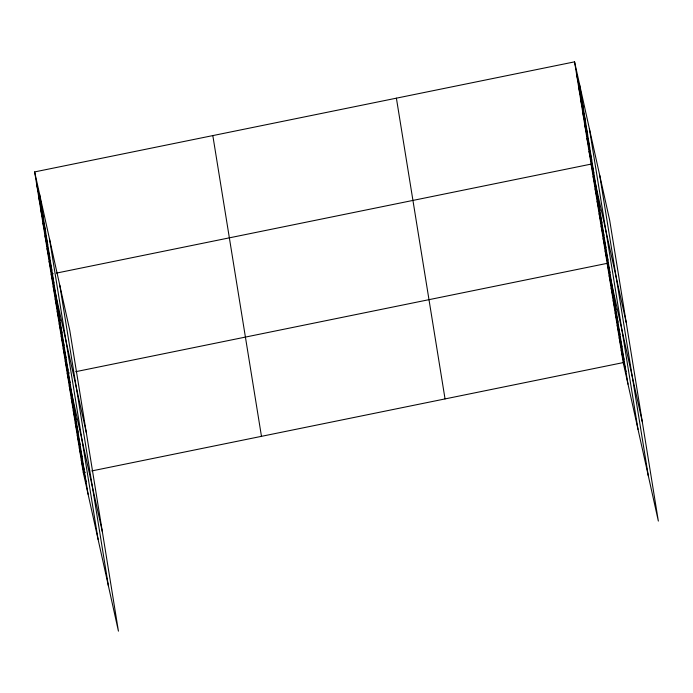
<?xml version="1.0" encoding="UTF-8"?>
<svg xmlns="http://www.w3.org/2000/svg" width="693" height="693" viewBox="0 0 693 693"><rect width="100%" height="100%" fill="white"/><g stroke="black" fill="none" stroke-linecap="round" stroke-linejoin="round"><path stroke-width="1.04" d="M34.65 171.916L69.785 330.405L118.434 631.15L83.299 472.652L34.65 171.916L574.566 61.85L609.701 220.348L658.35 521.084L623.215 362.595L574.566 61.85M53.309 273.735L51.187 274.168L86.33 432.657M56.497 273.085L591.103 164.102L626.238 322.6M69.369 372.981L67.247 373.406L102.382 531.903M75.728 371.682L607.155 263.349L642.298 421.846M83.299 472.652L85.421 472.219M91.788 470.928L623.215 362.595M576.628 74.627L581.41 96.18M578.698 87.413L583.48 108.966M580.769 100.19L585.542 121.743M582.83 112.976L587.612 134.529M584.901 125.754L589.682 147.306M586.971 138.539L591.744 160.092M589.033 151.317L593.814 172.869M593.113 176.507L597.886 198.059M595.114 188.912L599.895 210.464M597.123 201.316L601.905 222.869M599.133 213.721L603.906 235.274M601.134 226.126L605.916 247.678M603.144 238.539L607.926 260.092M605.154 250.944L609.927 272.496M609.164 275.753L613.946 297.306M611.174 288.158L615.947 309.71M613.175 300.563L617.957 322.115M615.185 312.967L619.966 334.52M617.194 325.372L621.967 346.924M619.195 337.777L623.977 359.329M621.205 350.19L625.987 371.743M36.72 184.693L41.493 206.245M38.782 197.479L43.564 219.023M40.852 210.256L45.634 231.809M42.923 223.042L47.696 244.594M44.984 235.819L49.766 257.372M47.055 248.605L51.836 270.157M49.125 261.382L53.898 282.935M53.196 286.573L57.978 308.125M55.206 298.978L59.979 320.53M57.207 311.382L61.989 332.935M59.217 323.787L63.999 345.339M61.227 336.192L66 357.744M63.228 348.596L68.009 370.149M65.237 361.001L70.019 382.553M69.248 385.819L74.03 407.371M71.258 398.224L76.039 419.776M73.267 410.628L78.04 432.181M75.268 423.033L80.05 444.585M77.278 435.438L82.06 456.99M79.288 447.843L84.061 469.395M81.289 460.247L86.071 481.8M599.679 175.156L648.327 475.9M589.362 128.595L638.01 429.339M579.339 83.403L627.988 384.147M396.396 98.172L445.045 398.917M212.82 135.594L261.469 436.33M59.771 285.213L108.42 585.957M49.446 238.652L98.094 539.397M39.432 193.46L88.08 494.204"/></g></svg>
